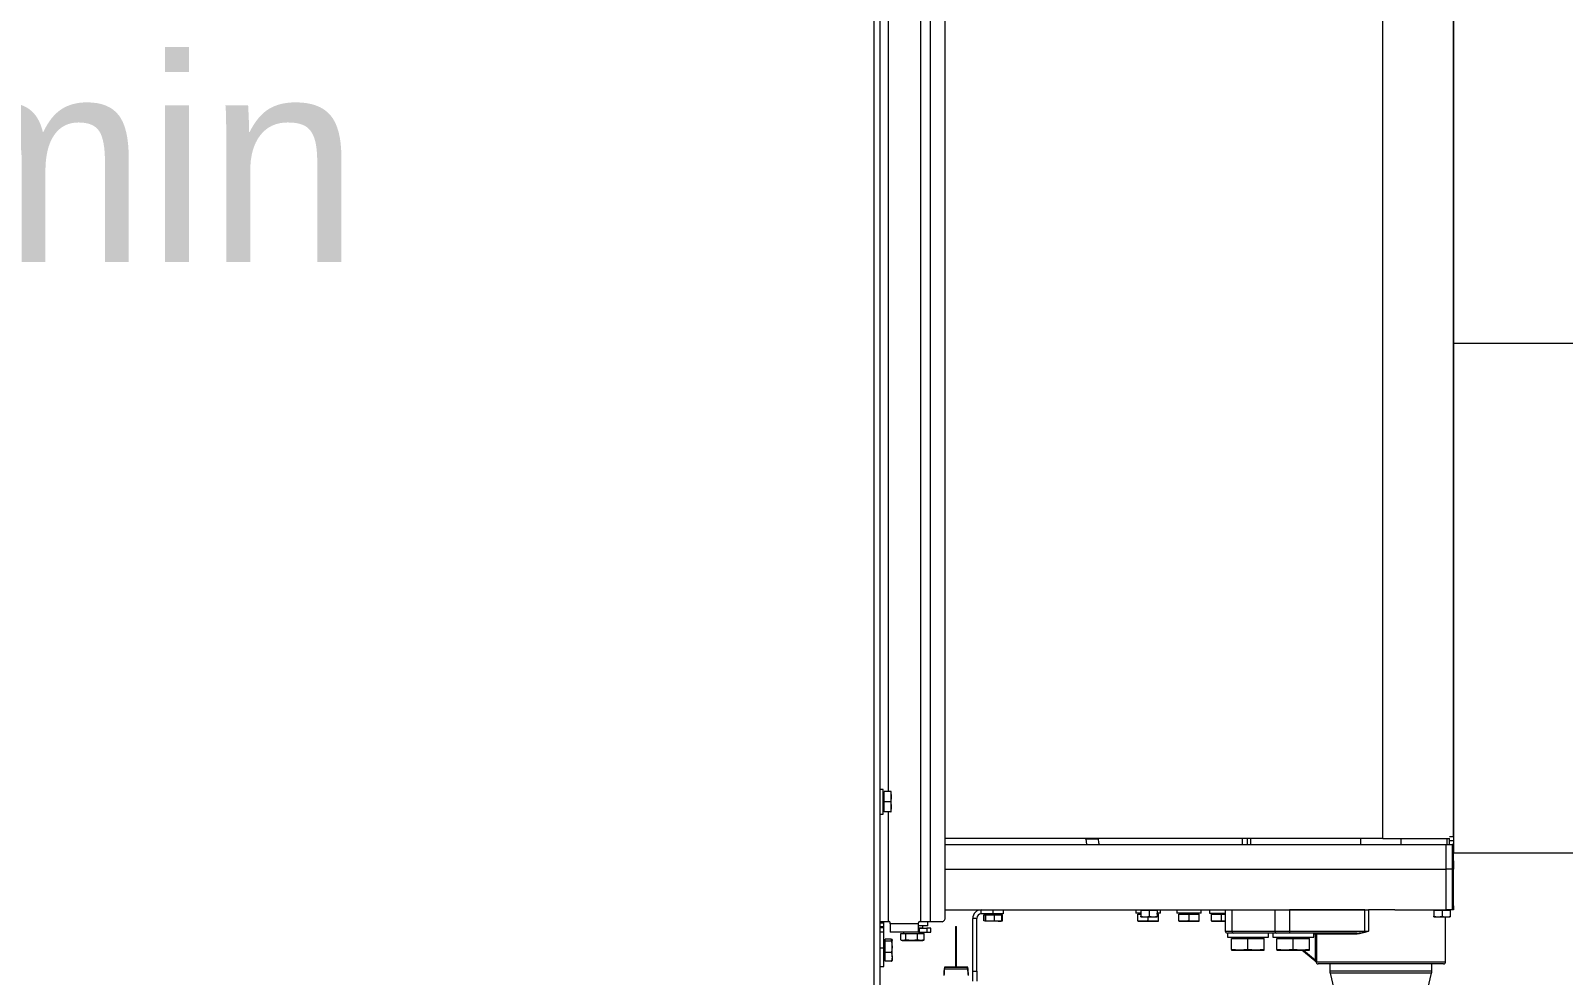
# Model space of a CAD drawing. Header units: millimetres. Extents: x -187347 to 135007, y -6415 to 292048.
# Drawn here: x -54909 to -54158, y 27128 to 27591 of the extents above; entities that cross this region are included whole.
import ezdxf

# ---------------------------------------------------------------- set-up
doc = ezdxf.new("R2010")
doc.units = ezdxf.units.MM
doc.header["$LTSCALE"] = 100
doc.linetypes.add('CENTER', pattern=[50.8, 31.75, -6.35, 6.35, -6.35])
doc.layers.get('0').update_dxf_attribs({"lineweight": 18})
doc.layers.add('Layout Kromeka Details', color=253, linetype='Continuous', lineweight=5)
doc.layers.add('Layout Multivac', color=2, linetype='Continuous')
doc.styles.add('050_100', font='', dxfattribs={"height": 500})
doc.styles.get('050_100').set_extended_font_data('Univers')

# ---------------------------------------------------------------- blocks, each defined once
blk = doc.blocks.new('I319 MD_left to right')
at = {"color": 0, "linetype": 'Continuous', "lineweight": 18}
for p, q in [((3364.4, 2821.04), (3364.4, 2114.74)), ((3367.27, 2821.04), (3367.27, 2114.74)), ((3387.36, 2152.24), (3387.36, 2724.24)), ((3392.03, 2152.24), (3392.03, 2724.24)), ((3399.27, 2154.24), (3399.27, 2722.24)), ((3613.77, 2193.04), (3613.77, 2687.04)), ((3648.39, 2194.04), (3648.39, 2686.04)), ((3371.47, 2216.04), (3371.47, 2668.24)), ((3368.87, 2217.04), (3367.27, 2217.04)), ((3368.87, 2205.04), (3368.87, 2217.04)), ((3369.47, 2211.04), (3369.47, 2216.04)), ((3372.66, 2216.04), (3369.47, 2216.04)), ((3372.66, 2216.04), (3372.87, 2213.54)), ((3372.87, 2216.04), (3372.66, 2216.04)), ((3372.87, 2213.54), (3372.87, 2216.04)), ((3369.47, 2215.48), (3368.87, 2215.48)), ((3369.47, 2206.04), (3369.47, 2211.04)), ((3372.66, 2211.04), (3369.47, 2211.04)), ((3372.87, 2213.54), (3372.66, 2211.04)), ((3372.66, 2211.04), (3372.87, 2208.54)), ((3372.87, 2208.54), (3372.66, 2206.04)), ((3372.87, 2208.54), (3372.87, 2213.54)), ((3372.87, 2206.04), (3372.87, 2208.54)), ((3367.27, 2205.04), (3368.87, 2205.04)), ((3368.87, 2206.6), (3369.47, 2206.6)), ((3372.66, 2206.04), (3369.47, 2206.04)), ((3371.47, 2152.24), (3371.47, 2206.04)), ((3372.66, 2206.04), (3372.87, 2206.04)), ((3613.77, 2193.04), (3399.27, 2193.04)), ((3468.27, 2192.64), (3468.27, 2193.04)), ((3474.27, 2192.64), (3474.27, 2193.04)), ((3544.77, 2193.04), (3544.77, 2190.04)), ((3547.23, 2193.04), (3547.23, 2190.04)), ((3548.98, 2193.04), (3548.98, 2190.04)), ((3602.77, 2193.04), (3602.77, 2190.04)), ((3613.77, 2193.04), (3646.43, 2193.04)), ((3622.77, 2190.04), (3622.77, 2193.04)), ((3645.11, 2193.04), (3645.11, 2190.04)), ((3646.39, 2192.04), (3646.39, 2193.04)), ((3646.44, 2194.04), (3648.39, 2194.04)), ((3648.39, 2194.04), (3648.39, 2192.04)), ((3399.27, 2190.04), (3644.77, 2190.04)), ((3474.27, 2192.64), (3468.27, 2192.64)), ((3644.77, 2178.04), (3644.77, 2190.04)), ((3644.77, 2190.04), (3647.77, 2190.04)), ((3646.39, 2192.04), (3648.39, 2192.04)), ((3646.39, 2190.04), (3646.39, 2192.04)), ((3647.77, 2190.04), (3647.77, 2178.04)), ((3648.39, 2190.04), (3647.77, 2190.04)), ((3648.39, 2192.04), (3648.39, 2190.04)), ((3648.39, 2182.04), (3648.39, 2190.04)), ((3399.27, 2178.04), (3644.77, 2178.04)), ((3647.77, 2178.04), (3644.77, 2178.04)), ((3644.77, 2158.04), (3644.77, 2178.04)), ((3647.77, 2182.04), (3648.39, 2182.04)), ((3648.39, 2180.04), (3647.77, 2180.04)), ((3647.77, 2178.04), (3647.77, 2158.04)), ((3648.39, 2178.04), (3647.77, 2178.04)), ((3648.39, 2182.04), (3648.39, 2180.04)), ((3648.39, 2180.04), (3648.39, 2178.04)), ((3648.39, 2160.04), (3648.39, 2178.04)), ((3399.27, 2158.04), (3604.89, 2158.04)), ((3416.97, 2156.04), (3416.97, 2158.04)), ((3422.77, 2156.04), (3416.97, 2156.04)), ((3418.16, 2152.71), (3418.16, 2155.54)), ((3418.16, 2155.54), (3418.46, 2155.54)), ((3418.46, 2152.71), (3418.46, 2155.54)), ((3418.46, 2155.54), (3419.18, 2155.54)), ((3419.18, 2152.71), (3419.18, 2155.54)), ((3419.18, 2155.54), (3423.48, 2155.54)), ((3419.33, 2156.04), (3419.33, 2155.54)), ((3422.77, 2156.04), (3422.77, 2158.04)), ((3427.77, 2156.04), (3422.77, 2156.04)), ((3423.48, 2152.71), (3423.48, 2155.54)), ((3423.48, 2155.54), (3427.08, 2155.54)), ((3426.21, 2155.54), (3426.21, 2156.04)), ((3427.08, 2152.71), (3427.08, 2155.54)), ((3427.08, 2155.54), (3427.38, 2155.54)), ((3427.38, 2152.71), (3427.38, 2155.54)), ((3427.77, 2158.04), (3427.77, 2156.04)), ((3492.77, 2158.04), (3492.77, 2156.44)), ((3495.17, 2156.44), (3492.77, 2156.44)), ((3493.77, 2152.65), (3493.77, 2155.84)), ((3493.77, 2155.84), (3495.17, 2155.84)), ((3494.33, 2156.44), (3494.33, 2155.84)), ((3495.17, 2157.89), (3495.17, 2154.9)), ((3495.17, 2157.89), (3499.17, 2157.89)), ((3495.73, 2158.04), (3495.73, 2157.89)), ((3499.17, 2157.89), (3503.17, 2157.89)), ((3499.17, 2157.89), (3499.17, 2154.9)), ((3502.61, 2157.89), (3502.61, 2158.04)), ((3503.17, 2157.89), (3503.17, 2154.9)), ((3503.17, 2155.84), (3503.77, 2155.84)), ((3503.21, 2155.84), (3503.21, 2156.44)), ((3504.77, 2156.44), (3503.21, 2156.44)), ((3503.77, 2152.65), (3503.77, 2155.84)), ((3504.77, 2156.44), (3504.77, 2158.04)), ((3512.77, 2158.04), (3512.77, 2156.44)), ((3524.77, 2156.44), (3512.77, 2156.44)), ((3513.77, 2152.65), (3513.77, 2155.84)), ((3513.77, 2155.84), (3518.77, 2155.84)), ((3514.33, 2156.44), (3514.33, 2155.84)), ((3518.77, 2152.65), (3518.77, 2155.84)), ((3518.77, 2155.84), (3523.77, 2155.84)), ((3523.21, 2155.84), (3523.21, 2156.44)), ((3523.77, 2152.65), (3523.77, 2155.84)), ((3524.77, 2156.44), (3524.77, 2158.04)), ((3528.77, 2158.04), (3528.77, 2156.44)), ((3528.77, 2156.44), (3536.57, 2156.44)), ((3529.77, 2152.65), (3529.77, 2155.84)), ((3529.77, 2155.84), (3534.77, 2155.84)), ((3530.33, 2156.44), (3530.33, 2155.84)), ((3534.77, 2152.65), (3534.77, 2155.84)), ((3534.77, 2155.84), (3536.57, 2155.84)), ((3536.57, 2158.04), (3536.57, 2147.64)), ((3539.98, 2147.64), (3539.98, 2158.04)), ((3561.01, 2147.64), (3561.01, 2158.04)), ((3567.94, 2158.04), (3567.94, 2147.64)), ((3604.89, 2158.04), (3567.94, 2158.04)), ((3604.89, 2147.64), (3604.89, 2158.04)), ((3604.89, 2158.04), (3606.78, 2158.04)), ((3606.78, 2158.04), (3606.78, 2147.64)), ((3619.63, 2158.04), (3606.78, 2158.04)), ((3619.63, 2158.04), (3644.77, 2158.04)), ((3638.77, 2157.89), (3642.77, 2157.89)), ((3638.77, 2157.89), (3638.77, 2154.9)), ((3639.33, 2158.04), (3639.33, 2157.89)), ((3642.77, 2157.89), (3642.77, 2154.9)), ((3642.77, 2157.89), (3646.77, 2157.89)), ((3647.77, 2158.04), (3644.77, 2158.04)), ((3646.21, 2157.89), (3646.21, 2158.04)), ((3646.77, 2157.89), (3646.77, 2154.9)), ((3647.77, 2160.04), (3648.39, 2160.04)), ((3648.39, 2158.04), (3647.77, 2158.04)), ((3648.39, 2160.04), (3648.39, 2158.04)), ((3367.27, 2152.24), (3371.47, 2152.24)), ((3367.27, 2151.74), (3369.27, 2151.74)), ((3369.27, 2149.74), (3367.27, 2149.74)), ((3369.27, 2149.24), (3367.27, 2149.24)), ((3369.27, 2151.74), (3369.27, 2152.24)), ((3369.27, 2149.74), (3369.27, 2151.74)), ((3369.27, 2149.24), (3369.27, 2149.74)), ((3369.27, 2147.24), (3369.27, 2149.24)), ((3371.47, 2152.24), (3371.77, 2152.24)), ((3372.27, 2151.24), (3372.27, 2151.74)), ((3386.27, 2151.24), (3372.27, 2151.24)), ((3372.27, 2151.24), (3372.27, 2147.04)), ((3386.27, 2151.24), (3386.27, 2151.74)), ((3386.27, 2147.04), (3386.27, 2151.24)), ((3390.77, 2150.24), (3386.27, 2150.24)), ((3386.27, 2149.24), (3388.27, 2149.24)), ((3386.77, 2149.04), (3386.27, 2149.04)), ((3386.77, 2152.24), (3387.36, 2152.24)), ((3386.77, 2147.04), (3386.77, 2149.04)), ((3386.77, 2149.04), (3390.27, 2149.04)), ((3387.36, 2152.24), (3392.03, 2152.24)), ((3388.27, 2149.24), (3388.27, 2150.24)), ((3390.27, 2149.04), (3390.27, 2147.04)), ((3392.27, 2149.04), (3390.27, 2149.04)), ((3390.77, 2150.24), (3390.77, 2152.24)), ((3392.03, 2152.24), (3397.86, 2152.24)), ((3392.27, 2147.04), (3392.27, 2149.04)), ((3404.42, 2149.89), (3404.42, 2129.94)), ((3404.42, 2149.89), (3404.92, 2149.89)), ((3404.92, 2129.94), (3404.92, 2149.89)), ((3414.77, 2153.84), (3412.77, 2153.84)), ((3412.77, 2128.04), (3412.77, 2153.84)), ((3414.77, 2128.04), (3414.77, 2153.84)), ((3418.82, 2152.54), (3418.46, 2152.71)), ((3419.18, 2152.71), (3418.82, 2152.54)), ((3421.33, 2152.54), (3418.82, 2152.54)), ((3421.33, 2152.54), (3419.18, 2152.71)), ((3423.48, 2152.71), (3421.33, 2152.54)), ((3425.28, 2152.54), (3421.33, 2152.54)), ((3425.28, 2152.54), (3423.48, 2152.71)), ((3425.28, 2152.54), (3426.77, 2152.54)), ((3426.72, 2152.54), (3427.08, 2152.71)), ((3427.38, 2152.71), (3427.1, 2152.67)), ((3427.21, 2152.68), (3427.38, 2152.71)), ((3496.27, 2152.44), (3493.77, 2152.65)), ((3493.77, 2152.65), (3493.77, 2152.44)), ((3493.77, 2152.44), (3496.27, 2152.44)), ((3495.17, 2154.54), (3495.17, 2154.9)), ((3495.17, 2154.54), (3497.17, 2154.54)), ((3496.27, 2152.44), (3501.27, 2152.44)), ((3497.17, 2154.54), (3501.17, 2154.54)), ((3498.77, 2152.65), (3498.77, 2154.54)), ((3501.27, 2152.44), (3498.77, 2152.65)), ((3499.17, 2154.9), (3501.17, 2154.54)), ((3501.17, 2154.54), (3503.17, 2154.54)), ((3503.77, 2152.65), (3501.27, 2152.44)), ((3501.27, 2152.44), (3503.77, 2152.44)), ((3503.17, 2154.9), (3503.17, 2154.54)), ((3503.77, 2152.44), (3503.77, 2152.65)), ((3516.27, 2152.44), (3513.77, 2152.65)), ((3513.77, 2152.65), (3513.77, 2152.44)), ((3513.77, 2152.44), (3516.27, 2152.44)), ((3516.27, 2152.44), (3521.27, 2152.44)), ((3521.27, 2152.44), (3518.77, 2152.65)), ((3523.77, 2152.65), (3521.27, 2152.44)), ((3521.27, 2152.44), (3523.77, 2152.44)), ((3523.77, 2152.44), (3523.77, 2152.65)), ((3532.27, 2152.44), (3529.77, 2152.65)), ((3529.77, 2152.65), (3529.77, 2152.44)), ((3529.77, 2152.44), (3532.27, 2152.44)), ((3534.77, 2152.65), (3532.27, 2152.44)), ((3532.27, 2152.44), (3536.57, 2152.44)), ((3536.57, 2152.5), (3534.77, 2152.65)), ((3638.77, 2154.9), (3640.77, 2154.54)), ((3638.77, 2154.54), (3638.77, 2154.9)), ((3638.77, 2154.54), (3640.77, 2154.54)), ((3640.77, 2154.54), (3644.77, 2154.54)), ((3644.52, 2132.54), (3644.52, 2154.54)), ((3644.77, 2154.54), (3646.77, 2154.54)), ((3646.77, 2154.9), (3646.77, 2154.54)), ((3367.27, 2147.24), (3369.27, 2147.24)), ((3369.27, 2139.24), (3369.27, 2147.24)), ((3369.87, 2142.68), (3369.27, 2142.68)), ((3373.06, 2143.69), (3369.87, 2143.69)), ((3369.87, 2142.63), (3369.87, 2143.69)), ((3373.06, 2142.63), (3369.87, 2142.63)), ((3369.87, 2137.19), (3369.87, 2142.63)), ((3386.27, 2147.04), (3372.27, 2147.04)), ((3373.06, 2143.69), (3373.27, 2143.16)), ((3373.27, 2141.49), (3373.06, 2143.69)), ((3373.27, 2143.24), (3373.25, 2143.33)), ((3373.27, 2139.91), (3373.27, 2143.16)), ((3377.51, 2143.25), (3377.51, 2146.44)), ((3377.51, 2146.44), (3380.05, 2146.44)), ((3377.7, 2143.19), (3378.27, 2143.04)), ((3378.27, 2143.04), (3378.78, 2143.04)), ((3380.05, 2143.25), (3378.78, 2143.04)), ((3378.78, 2143.04), (3382.93, 2143.04)), ((3378.83, 2147.04), (3378.83, 2146.44)), ((3380.05, 2143.25), (3380.05, 2146.44)), ((3380.05, 2146.44), (3385.81, 2146.44)), ((3382.93, 2143.04), (3380.05, 2143.25)), ((3385.81, 2143.25), (3382.93, 2143.04)), ((3382.93, 2143.04), (3387.42, 2143.04)), ((3385.81, 2143.25), (3385.81, 2146.44)), ((3385.81, 2146.44), (3389.03, 2146.44)), ((3387.42, 2143.04), (3385.81, 2143.25)), ((3386.27, 2147.04), (3386.77, 2147.04)), ((3386.77, 2147.04), (3390.27, 2147.04)), ((3387.42, 2143.04), (3388.27, 2143.04)), ((3387.71, 2146.44), (3387.71, 2147.04)), ((3388.27, 2143.04), (3388.84, 2143.19)), ((3388.82, 2143.21), (3389.03, 2143.25)), ((3389.03, 2143.25), (3389.03, 2146.44)), ((3390.27, 2147.04), (3392.27, 2147.04)), ((3536.57, 2147.64), (3539.98, 2147.64)), ((3540.67, 2146.64), (3537.57, 2146.64)), ((3537.67, 2146.64), (3537.67, 2144.64)), ((3537.67, 2144.64), (3557.67, 2144.64)), ((3539.67, 2138.57), (3539.67, 2144.04)), ((3539.67, 2144.04), (3547.67, 2144.04)), ((3539.98, 2147.64), (3561.01, 2147.64)), ((3540.36, 2144.64), (3540.36, 2144.04)), ((3561.7, 2146.64), (3540.67, 2146.64)), ((3547.67, 2138.57), (3547.67, 2144.04)), ((3547.67, 2144.04), (3555.67, 2144.04)), ((3554.99, 2144.04), (3554.99, 2144.64)), ((3555.67, 2138.57), (3555.67, 2144.04)), ((3557.67, 2144.64), (3557.67, 2146.64)), ((3559.87, 2146.64), (3559.87, 2144.64)), ((3559.87, 2144.64), (3579.87, 2144.64)), ((3561.01, 2147.64), (3567.94, 2147.64)), ((3567.94, 2146.64), (3561.7, 2146.64)), ((3561.87, 2138.57), (3561.87, 2144.04)), ((3561.87, 2144.04), (3569.87, 2144.04)), ((3562.56, 2144.64), (3562.56, 2144.04)), ((3567.94, 2147.64), (3604.89, 2147.64)), ((3567.94, 2147.64), (3567.94, 2146.64)), ((3600.94, 2146.64), (3567.94, 2146.64)), ((3569.87, 2138.57), (3569.87, 2144.04)), ((3569.87, 2144.04), (3577.87, 2144.04)), ((3577.19, 2144.04), (3577.19, 2144.64)), ((3577.87, 2138.57), (3577.87, 2144.04)), ((3579.87, 2144.64), (3579.87, 2146.64)), ((3580.77, 2146.14), (3579.87, 2146.14)), ((3580.77, 2146.14), (3580.77, 2146.64)), ((3580.77, 2146.14), (3581.27, 2146.14)), ((3580.77, 2133.4), (3580.77, 2146.14)), ((3581.27, 2146.14), (3581.27, 2133.2)), ((3601.12, 2146.14), (3581.27, 2146.14)), ((3604.89, 2147.64), (3606.78, 2147.64)), ((3604.89, 2147.64), (3604.89, 2147.11)), ((3369.27, 2139.24), (3367.27, 2139.24)), ((3369.27, 2130.24), (3369.27, 2139.24)), ((3369.27, 2133.8), (3369.87, 2133.8)), ((3373.06, 2137.19), (3369.87, 2137.19)), ((3369.87, 2132.8), (3369.87, 2137.19)), ((3373.27, 2139.91), (3373.06, 2137.19)), ((3373.06, 2137.19), (3373.27, 2134.99)), ((3373.27, 2134.99), (3373.06, 2132.8)), ((3373.25, 2133.16), (3373.27, 2133.24)), ((3373.27, 2134.99), (3373.27, 2139.91)), ((3373.27, 2134.99), (3373.27, 2133.25)), ((3543.67, 2138.24), (3539.67, 2138.57)), ((3539.67, 2138.57), (3539.67, 2138.24)), ((3539.67, 2138.24), (3543.67, 2138.24)), ((3547.67, 2138.57), (3543.67, 2138.24)), ((3543.67, 2138.24), (3551.67, 2138.24)), ((3551.67, 2138.24), (3547.67, 2138.57)), ((3555.67, 2138.57), (3551.67, 2138.24)), ((3551.67, 2138.24), (3555.67, 2138.24)), ((3555.67, 2138.24), (3555.67, 2138.57)), ((3565.87, 2138.24), (3561.87, 2138.57)), ((3561.87, 2138.57), (3561.87, 2138.24)), ((3561.87, 2138.24), (3565.87, 2138.24)), ((3569.87, 2138.57), (3565.87, 2138.24)), ((3565.87, 2138.24), (3573.87, 2138.24)), ((3573.87, 2138.24), (3569.87, 2138.57)), ((3577.87, 2138.57), (3573.87, 2138.24)), ((3573.87, 2138.24), (3577.87, 2138.24)), ((3580.45, 2133.01), (3574.1, 2138.24)), ((3574.89, 2138.24), (3580.77, 2133.4)), ((3577.87, 2138.24), (3577.87, 2138.57)), ((3580.77, 2133.4), (3580.45, 2133.01)), ((3580.78, 2132.74), (3580.45, 2133.01)), ((3580.77, 2133.4), (3580.93, 2133.13)), ((3367.27, 2130.24), (3369.27, 2130.24)), ((3373.06, 2132.8), (3369.87, 2132.8)), ((3410.36, 2129.94), (3398.98, 2129.94)), ((3398.98, 2129.17), (3410.36, 2129.17)), ((3410.08, 2129.83), (3399.09, 2129.83)), ((3412.77, 2128.04), (3414.77, 2128.04)), ((3412.77, 2123.04), (3412.77, 2128.04)), ((3414.77, 2128.04), (3414.77, 2123.04)), ((3581.02, 2132.54), (3580.78, 2132.74)), ((3581.18, 2132.54), (3581.02, 2132.54)), ((3581.38, 2132.54), (3644.52, 2132.54)), ((3643.52, 2131.54), (3582.02, 2131.54)), ((3587.77, 2131.54), (3587.77, 2128.12)), ((3587.77, 2128.12), (3637.77, 2128.12)), ((3587.9, 2126.98), (3590.86, 2114.4)), ((3637.64, 2126.98), (3587.9, 2126.98)), ((3634.68, 2114.4), (3637.64, 2126.98)), ((3637.77, 2128.12), (3637.77, 2131.54))]:
    blk.add_line(p, q, dxfattribs=at)
at = {"color": 0, "linetype": 'Continuous', "lineweight": 18, "flags": 128}
for points in [[(3468.27, 2192.64), (3468.48, 2190.19), (3468.51, 2190.04)], [(3474.27, 2192.64), (3474.43, 2191.06), (3474.7, 2190.04)], [(3427.08, 2152.71), (3426.69, 2152.65), (3425.28, 2152.54)], [(3495.17, 2154.9), (3496.73, 2154.56), (3497.17, 2154.54)], [(3498.77, 2152.65), (3498.23, 2152.57), (3496.27, 2152.44)], [(3497.17, 2154.54), (3498.79, 2154.78), (3499.17, 2154.9)], [(3501.17, 2154.54), (3501.31, 2154.54), (3503.17, 2154.9)], [(3518.77, 2152.65), (3518.23, 2152.57), (3516.27, 2152.44)], [(3640.77, 2154.54), (3640.91, 2154.54), (3642.77, 2154.9)], [(3642.77, 2154.9), (3644.33, 2154.56), (3644.77, 2154.54)], [(3644.77, 2154.54), (3646.39, 2154.78), (3646.77, 2154.9)], [(3373.27, 2143.16), (3373.14, 2142.75), (3373.06, 2142.63)], [(3373.06, 2142.63), (3373.21, 2141.28), (3373.27, 2139.91)], [(3378.78, 2143.04), (3377.79, 2143.17), (3377.51, 2143.25)], [(3389.03, 2143.25), (3388.23, 2143.1), (3387.42, 2143.04)], [(3600.94, 2146.64), (3602.13, 2146.69), (3604.89, 2147.11)], [(3601.12, 2146.14), (3601.12, 2146.24), (3601.1, 2146.33), (3601.09, 2146.42), (3601.06, 2146.5), (3601.04, 2146.56), (3601.01, 2146.6), (3600.97, 2146.63), (3600.94, 2146.64)], [(3605.01, 2146.85), (3602.29, 2146.21), (3601.12, 2146.14)], [(3604.89, 2147.11), (3606.76, 2147.64), (3606.78, 2147.64)], [(3606.78, 2147.64), (3606.76, 2147.64), (3605.01, 2146.85)], [(3373.06, 2132.8), (3373.14, 2132.91), (3373.27, 2133.33)], [(3580.93, 2133.13), (3580.89, 2133.06), (3580.85, 2132.99), (3580.81, 2132.93), (3580.79, 2132.88), (3580.77, 2132.83), (3580.77, 2132.79), (3580.77, 2132.76), (3580.78, 2132.74)], [(3580.93, 2133.13), (3580.98, 2133.07), (3581, 2133.05), (3581.04, 2133.02), (3581.07, 2133.02), (3581.12, 2133.02), (3581.14, 2133.03), (3581.23, 2133.12), (3581.27, 2133.2)], [(3581.18, 2132.54), (3581.04, 2132.59), (3580.78, 2132.74)], [(3581.3, 2132.86), (3581.3, 2132.86), (3581.21, 2132.6), (3581.18, 2132.55), (3581.18, 2132.54)]]:
    blk.add_lwpolyline(points, dxfattribs=at)
at = {"color": 0, "linetype": 'Continuous', "lineweight": 18}
for centre, radius, start, end in [((3416.97, 2153.84), 4.2, 90, 180), ((3416.97, 2153.84), 2.2, 90, 180), ((3371.77, 2151.74), 0.5, 0, 90), ((3386.77, 2151.74), 0.5, 90, 180), ((3397.5, 2153.99), 1.79, 281.42175, 8.04947), ((3537.57, 2147.64), 1, 180, 270), ((3540.86, 2147.51), 0.89, 171.60261, 257.83271), ((3561.89, 2147.51), 0.89, 171.60261, 257.83271), ((3580.77, 2146.14), 0.498, 359.7788, 89.77707), ((3603.13, 2146.14), 2.01, 20.63401, 28.94368), ((3581.65, 2133.18), 0.381, 176.15829, 220.2824), ((3537.68, 2125.01), 44.35, 9.7783, 10.64054), ((3427.29, 2125), 28.73, 170.08881, 178.20495), ((3429.74, 2124.66), 31.08, 171.65199, 177.71219), ((3429.74, 2124.66), 31.08, 170.41402, 171.65199), ((3410.08, 2129.63), 0.2, 5.76883, 90), ((3379.6, 2124.66), 31.08, 8.34801, 9.24985), ((3382.05, 2125), 28.73, 1.79505, 9.91119), ((3379.6, 2124.66), 31.08, 2.28781, 8.34801), ((3582.02, 2132.54), 1, 180, 270), ((3592.77, 2128.12), 5, 180, 193.24052), ((3632.77, 2128.12), 5, 346.75948, 0), ((3643.52, 2132.54), 1, 270, 0)]:
    blk.add_arc(centre, radius, start, end, dxfattribs=at)

msp = doc.modelspace()

# ---------------------------------------------------------------- linework, layer by layer
at = {"ltscale": 10}
for q in [(-54211.98, 27687.64, -7318.18), (-53211.98, 27187.64, -7318.18)]:
    msp.add_line((-54211.98, 27187.64, -7318.18), q, dxfattribs=at)
at = {"color": 4, "linetype": 'CENTER', "ltscale": 10, "elevation": -7318.18}
msp.add_lwpolyline([(-54211.98, 27437.64), (-53211.98, 27437.64)], dxfattribs=at)
at = {"color": 5, "ltscale": 10}
msp.add_point((-54211.98, 27437.64, -7318.18), dxfattribs=at)

# ---------------------------------------------------------------- block references
at = {"layer": 'Layout Multivac'}
msp.add_blockref('I319 MD_left to right', (-57860.53, 25001.63, 3.45), dxfattribs=at)

# ---------------------------------------------------------------- texts
at = {"layer": 'Layout Kromeka Details', "linetype": 'Continuous', "insert": (-55261.18, 27577.47, 3.45), "char_height": 100, "attachment_point": 1, "style": '050_100'}
msp.add_mtext_dynamic_manual_height_columns('21m/min', width=483.1676, gutter_width=2500, heights=[0], dxfattribs=at)

doc.saveas('drawing.dxf')
